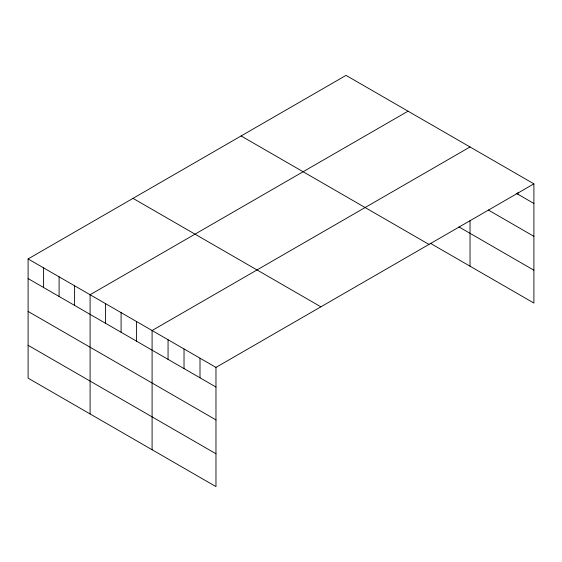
<?xml version="1.0" encoding="UTF-8"?>
<svg xmlns="http://www.w3.org/2000/svg" width="562" height="562" viewBox="0 0 562 562"><rect width="100%" height="100%" fill="white"/><g stroke="black" fill="none" stroke-linecap="round" stroke-linejoin="round"><path stroke-width="0.84" d="M533.9 183.844L215.97 367.4L215.97 486.622L28.1 378.156L28.1 258.934L346.03 75.378L533.9 183.844L533.9 303.066L430.169 243.177M408.026 111.171L90.096 294.727L90.096 413.948M470.029 146.963L152.091 330.519L152.091 449.741M516.408 193.377L533.9 203.479M488.273 209.998L533.9 236.342M458.957 226.929L533.9 270.203M241.112 135.955L428.982 244.414M133.018 198.365L320.888 306.824M28.1 258.934L215.97 367.4M28.1 278.569L215.97 387.035M28.1 311.432L215.97 419.898M28.1 345.293L215.97 453.759M517.932 192.548L517.932 194.255M470.029 220.627L470.029 266.184M200.002 358.184L200.002 377.819M184.027 348.96L184.027 368.595M168.059 339.743L168.059 359.378M136.594 321.576L136.594 341.211M121.097 312.627L121.097 332.261M105.593 303.677L105.593 323.312M74.598 285.784L74.598 305.412M59.101 276.834L59.101 296.469M43.597 267.884L43.597 287.519"/></g></svg>
